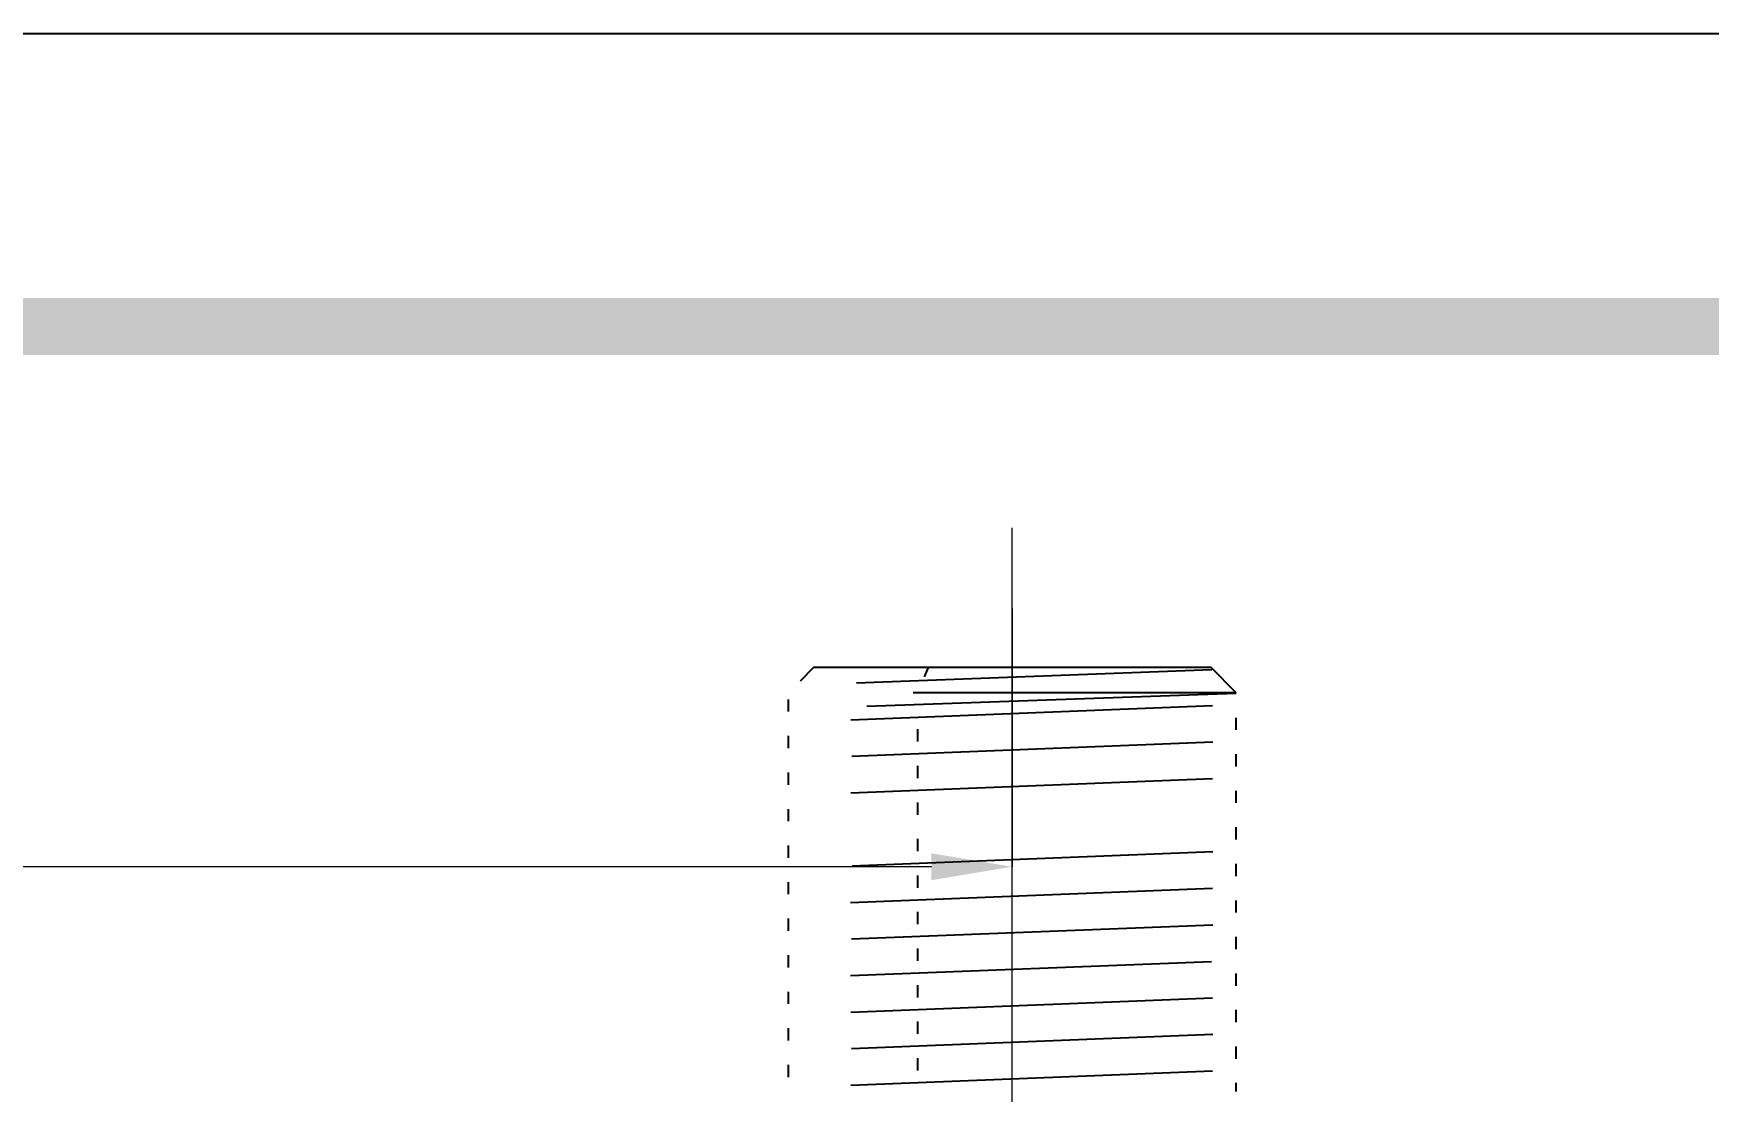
# Model space of a CAD drawing. Extents: x 0 to 16296672895, y -37409619871 to 0.
# Drawn here: x 16296672175.3 to 16296672258.3, y -37409617378.1 to -37409617325.7 of the extents above; entities that cross this region are included whole.
import ezdxf

# ---------------------------------------------------------------- set-up
doc = ezdxf.new("R2010")
doc.units = 0
doc.header["$LTSCALE"] = 10
doc.header["$MEASUREMENT"] = 0
doc.header["$PDMODE"] = 3
doc.header["$PDSIZE"] = -10
doc.linetypes.add('CENTER2', pattern=[28.575, 19.05, -3.175, 3.175, -3.175])
doc.layers.get('0').update_dxf_attribs({"linetype": 'CONTINUOUS'})
doc.layers.get('DEFPOINTS').update_dxf_attribs({"linetype": 'CONTINUOUS'})
doc.layers.add('1', color=7, linetype='CONTINUOUS')
doc.layers.add('Cneter', color=1, linetype='CENTER2', lineweight=13)
doc.styles.add('Daelim Dimension', font='NanumGothic_1.ttf')
doc.dimstyles.new('DEFAULT', dxfattribs={"dimscale": 2, "dimtxt": 2, "dimasz": 2, "dimexe": 0, "dimexo": 2, "dimgap": 1, "dimtad": 1, "dimdec": 1, "dimzin": 9, "dimdsep": 46, "dimtxsty": 'Daelim Dimension', "dimcen": 0.5, "dimclrd": 252, "dimclre": 252, "dimclrt": 3, "dimadec": 1, "dimazin": 0, "dimtfac": 1, "dimtdec": 1, "dimtix": 1, "dimtmove": 0, "dimatfit": 3, "dimfxl": 1, "dimtolj": 1, "dimtzin": 1, "dimlwd": 9, "dimlwe": 9, "dimarcsym": 0})

# ---------------------------------------------------------------- blocks, each defined once
blk = doc.blocks.new('*D53')
at = {"color": 5, "lineweight": 9, "ltscale": 0.5, "transparency": 16777216}
for p, q in [((16296672035.86755, -37409617354.19516), (16296672035.86755, -37409617366.99342)), ((16296672223.81868, -37409617354.19516), (16296672223.81868, -37409617366.99342)), ((16296672219.81868, -37409617366.99342), (16296672039.86755, -37409617366.99342))]:
    blk.add_line(p, q, dxfattribs=at)
at = {"color": 5, "ltscale": 0.5, "transparency": 16777216}
for points in [[(16296672039.86755, -37409617366.32676), (16296672039.86755, -37409617367.66009), (16296672035.86755, -37409617366.99342)], [(16296672219.81868, -37409617366.32676), (16296672219.81868, -37409617367.66009), (16296672223.81868, -37409617366.99342)]]:
    blk.add_solid(points, dxfattribs=at)
at = {"layer": 'DEFPOINTS', "color": 0, "ltscale": 0.5, "transparency": 16777216}
for p in [(16296672035.86755, -37409617350.19516), (16296672223.81868, -37409617350.19516), (16296672035.86755, -37409617366.99342)]:
    blk.add_point(p, dxfattribs=at)
at = {"color": 7, "ltscale": 0.5, "transparency": 16777216, "insert": (16296672129.84311, -37409617359.54278), "char_height": 10, "attachment_point": 5, "style": 'Daelim Dimension'}
blk.add_mtext('\\A1;150~230', dxfattribs=at)

msp = doc.modelspace()

# ---------------------------------------------------------------- linework, layer by layer
at = {"color": 2}
msp.add_lwpolyline([(16296671791.095221, -37409617325.708862), (16296672895.440769, -37409617325.708862), (16296672895.440769, -37409618103.587517), (16296671791.095221, -37409618103.587517)], close=True, dxfattribs=at)
at = {"ltscale": 0.5}
msp.add_lwpolyline([(16296671791.095221, -37409617325.708862), (16296672895.440769, -37409617325.708862), (16296672895.440769, -37409618103.587517), (16296671791.095221, -37409618103.587517)], close=True, dxfattribs=at)
at = {"color": 5, "ltscale": 40}
msp.add_trace([(16296671805.6141, -37409617338.812859), (16296671805.6141, -37409617341.642616), (16296672880.92189, -37409617338.812859), (16296672880.92189, -37409617341.642616)], dxfattribs=at)
at = {"layer": '1', "color": 7, "linetype": 'Continuous'}
for p, q in [((16296672213.9687, -37409617357.129143), (16296672213.305651, -37409617357.792191)), ((16296672233.66865, -37409617357.129143), (16296672213.9687, -37409617357.129143)), ((16296672219.65589, -37409617357.129143), (16296672219.46224, -37409617357.587372)), ((16296672234.918671, -37409617358.379173), (16296672233.66865, -37409617357.129143)), ((16296672234.918671, -37409617358.379173), (16296672218.906059, -37409617358.379173)), ((16296672212.718679, -37409617358.700012), (16296672212.718679, -37409617359.307449)), ((16296672219.127609, -37409617360.182793), (16296672219.127609, -37409617360.795486)), ((16296672234.918671, -37409617360.215652), (16296672234.918671, -37409617359.610184)), ((16296672212.718679, -37409617360.513641), (16296672212.718679, -37409617361.121887)), ((16296672234.918671, -37409617362.025726), (16296672234.918671, -37409617361.41613)), ((16296672212.718679, -37409617362.319611), (16296672212.718679, -37409617362.928543)), ((16296672219.127609, -37409617361.99279), (16296672219.127609, -37409617362.605476)), ((16296672234.91448, -37409617362.033348), (16296672234.918671, -37409617362.026062)), ((16296672234.918671, -37409617363.831863), (16296672234.918671, -37409617363.225967)), ((16296672212.718679, -37409617364.133507), (16296672212.718679, -37409617364.740379)), ((16296672219.127609, -37409617363.802788), (16296672219.127609, -37409617364.415489)), ((16296672234.918671, -37409617365.646881), (16296672234.918671, -37409617365.040047)), ((16296672212.718679, -37409617365.941437), (16296672212.718679, -37409617366.55098)), ((16296672219.127609, -37409617365.612793), (16296672219.127609, -37409617366.225487)), ((16296672234.918671, -37409617367.453827), (16296672234.918671, -37409617366.844673)), ((16296672219.127609, -37409617367.422791), (16296672219.127609, -37409617368.035477)), ((16296672234.914471, -37409617367.461182), (16296672234.918671, -37409617367.453873)), ((16296672212.718679, -37409617367.750664), (16296672212.718679, -37409617368.357147)), ((16296672219.127609, -37409617369.232788), (16296672219.127609, -37409617369.84549)), ((16296672234.918671, -37409617369.262123), (16296672234.918671, -37409617368.658173)), ((16296672212.718679, -37409617369.565018), (16296672212.718679, -37409617370.16877)), ((16296672219.127609, -37409617371.042793), (16296672219.127609, -37409617371.655487)), ((16296672234.918671, -37409617371.076088), (16296672234.918671, -37409617370.470016)), ((16296672212.718679, -37409617371.373199), (16296672212.718679, -37409617371.979141)), ((16296672234.918671, -37409617372.882309), (16296672234.918671, -37409617372.275803)), ((16296672212.718679, -37409617373.182831), (16296672212.718679, -37409617373.78701)), ((16296672219.127609, -37409617372.852791), (16296672219.127609, -37409617373.465286)), ((16296672234.914459, -37409617372.88974), (16296672234.918671, -37409617372.882118)), ((16296672234.918671, -37409617374.693466), (16296672234.918671, -37409617374.089859)), ((16296672212.718679, -37409617374.99514), (16296672212.718679, -37409617375.600761)), ((16296672219.127609, -37409617374.663017), (16296672219.127609, -37409617375.27549)), ((16296672234.918671, -37409617376.506889), (16296672234.918671, -37409617375.898529)), ((16296672212.718679, -37409617376.80101), (16296672212.718679, -37409617377.410721)), ((16296672219.127609, -37409617376.472794), (16296672219.127609, -37409617377.085487)), ((16296672234.91449, -37409617376.515121), (16296672234.918671, -37409617376.507332)), ((16296672234.918671, -37409617378.129143), (16296672234.918671, -37409617377.704613))]:
    msp.add_line(p, q, dxfattribs=at)
for points in [[(16296672213.29565, -37409617357.802193, 0), (16296672213.30867, -37409617357.795624, 0), (16296672213.327801, -37409617357.790489, 0), (16296672213.381149, -37409617357.781357, 0), (16296672213.5369, -37409617357.765053, 0), (16296672214.007771, -37409617357.735313, 0), (16296672214.62899, -37409617357.709, 0), (16296672215.422939, -37409617357.682793, 0), (16296672217.237829, -37409617357.635147, 0), (16296672219.462231, -37409617357.587372, 0)], [(16296672233.70237, -37409617357.229156, 0), (16296672233.43829, -37409617357.270302, 0), (16296672232.9795, -37409617357.311432, 0), (16296672231.88558, -37409617357.376068, 0), (16296672230.56559, -37409617357.433777, 0), (16296672228.975241, -37409617357.491493, 0), (16296672226.81916, -37409617357.560204, 0), (16296672224.493031, -37409617357.628906, 0), (16296672222.128799, -37409617357.697609, 0), (16296672219.860279, -37409617357.766312, 0), (16296672217.81584, -37409617357.835022, 0), (16296672216.11104, -37409617357.903717, 0), (16296672215.22003, -37409617357.949074, 0), (16296672214.54204, -37409617357.994423, 0), (16296672213.943371, -37409617358.065666, 0)], [(16296672218.90589, -37409617358.379669, 0), (16296672221.615009, -37409617358.225754, 0), (16296672224.432131, -37409617358.070343, 0), (16296672227.168579, -37409617357.911301, 0), (16296672229.62566, -37409617357.750999, 0), (16296672231.24407, -37409617357.623154, 0), (16296672232.50222, -37409617357.493561, 0), (16296672233.337009, -37409617357.362572, 0), (16296672233.70281, -37409617357.229393, 0)], [(16296672219.46224, -37409617357.587372, 0), (16296672222.04178, -37409617357.537857, 0), (16296672224.710699, -37409617357.488052, 0), (16296672227.306789, -37409617357.438408, 0), (16296672229.653379, -37409617357.388252, 0), (16296672231.376751, -37409617357.343697, 0), (16296672232.674721, -37409617357.299553, 0), (16296672233.41333, -37409617357.259918, 0), (16296672233.702511, -37409617357.229103, 0)], [(16296672234.91906, -37409617358.402023, 0), (16296672234.91613, -37409617358.409271, 0), (16296672234.905781, -37409617358.416603, 0), (16296672234.864519, -37409617358.431473, 0), (16296672234.58762, -37409617358.476509, 0), (16296672234.078739, -37409617358.519173, 0), (16296672232.805389, -37409617358.58358, 0), (16296672231.033621, -37409617358.651894, 0), (16296672228.86235, -37409617358.722519, 0), (16296672226.410021, -37409617358.788788, 0), (16296672223.817169, -37409617358.854652, 0), (16296672221.23159, -37409617358.927132, 0), (16296672218.787809, -37409617358.992371, 0), (16296672216.620001, -37409617359.057968, 0), (16296672214.843611, -37409617359.129913, 0), (16296672213.565491, -37409617359.196274, 0), (16296672213.05213, -37409617359.237106, 0), (16296672212.77265, -37409617359.279617, 0), (16296672212.732361, -37409617359.294067, 0), (16296672212.722231, -37409617359.301338, 0), (16296672212.7188, -37409617359.308617, 0)], [(16296672213.943211, -37409617358.065712, 0), (16296672212.789961, -37409617358.669388, 0)], [(16296672218.906071, -37409617358.37941, 0), (16296672217.15634, -37409617358.432747, 0), (16296672215.63125, -37409617358.486427, 0), (16296672214.392111, -37409617358.539421, 0), (16296672213.745701, -37409617358.575127, 0), (16296672213.254259, -37409617358.610092, 0), (16296672212.797899, -37409617358.665283, 0)], [(16296672213.275021, -37409617357.799042, 0), (16296672213.865, -37409617358.106644, 0)], [(16296672233.740271, -37409617359.024109, 0), (16296672234.39547, -37409617358.682182, 0), (16296672234.910311, -37409617358.413551, 0)], [(16296672212.714821, -37409617359.313988, 0), (16296672213.356421, -37409617359.648666, 0), (16296672213.860531, -37409617359.911659, 0)], [(16296672233.74021, -37409617359.024132, 0), (16296672233.641359, -37409617359.051033, 0), (16296672233.50408, -37409617359.072151, 0), (16296672233.12805, -37409617359.109894, 0), (16296672232.055201, -37409617359.177261, 0), (16296672230.718571, -37409617359.237419, 0), (16296672229.08861, -37409617359.297577, 0), (16296672226.853201, -37409617359.369186, 0), (16296672224.426491, -37409617359.440804, 0), (16296672221.96393, -37409617359.512421, 0), (16296672219.620291, -37409617359.584038, 0), (16296672217.532749, -37409617359.655647, 0), (16296672215.82456, -37409617359.727257, 0), (16296672214.964491, -37409617359.774544, 0), (16296672214.34804, -37409617359.8218, 0), (16296672214.013571, -37409617359.863403, 0), (16296672213.89043, -37409617359.89608, 0)], [(16296672234.916439, -37409617359.602028, 0), (16296672234.27701, -37409617359.268379, 0), (16296672233.774599, -37409617359.006203, 0)], [(16296672213.89081, -37409617359.895866, 0), (16296672213.235491, -37409617360.237747, 0), (16296672212.72057, -37409617360.506348, 0)], [(16296672219.12767, -37409617360.185043, 0), (16296672217.196711, -37409617360.24688, 0), (16296672215.533119, -37409617360.303291, 0), (16296672214.21563, -37409617360.358253, 0), (16296672213.55686, -37409617360.398857, 0), (16296672213.085421, -37409617360.440109, 0), (16296672212.826469, -37409617360.475098, 0), (16296672212.730881, -37409617360.500969, 0)], [(16296672213.88228, -37409617359.901321, 0), (16296672213.875999, -37409617359.914238, 0), (16296672213.88492, -37409617359.924393, 0)], [(16296672219.12748, -37409617360.789803, 0), (16296672221.38172, -37409617360.731163, 0), (16296672223.754511, -37409617360.670998, 0), (16296672226.12557, -37409617360.604622, 0), (16296672228.384291, -37409617360.542953, 0), (16296672230.441681, -37409617360.485237, 0), (16296672232.18635, -37409617360.421257, 0), (16296672233.54915, -37409617360.356216, 0), (16296672234.377649, -37409617360.30439, 0), (16296672234.830681, -37409617360.253578, 0), (16296672234.89646, -37409617360.235069, 0), (16296672234.91309, -37409617360.225456, 0), (16296672234.918671, -37409617360.215714, 0)], [(16296672234.91868, -37409617359.610199, 0), (16296672234.913271, -37409617359.618927, 0), (16296672234.897039, -37409617359.627533, 0), (16296672234.8319, -37409617359.644447, 0), (16296672234.377399, -37409617359.695061, 0), (16296672233.552071, -37409617359.751503, 0), (16296672231.92557, -37409617359.826828, 0), (16296672229.787479, -37409617359.894669, 0), (16296672227.27603, -37409617359.968193, 0), (16296672224.55566, -37409617360.043587, 0), (16296672221.785891, -37409617360.111382, 0), (16296672219.12767, -37409617360.185043, 0)], [(16296672233.757641, -37409617360.828697, 0), (16296672234.413401, -37409617360.486717, 0), (16296672234.92861, -37409617360.218063, 0)], [(16296672212.718679, -37409617361.122322, 0), (16296672212.72562, -37409617361.111839, 0), (16296672212.746469, -37409617361.101128, 0), (16296672212.917009, -37409617361.064377, 0), (16296672213.159781, -37409617361.035713, 0), (16296672214.05389, -37409617360.97506, 0), (16296672215.390011, -37409617360.917969, 0), (16296672217.098, -37409617360.854362, 0), (16296672219.12748, -37409617360.789803, 0)], [(16296672233.7579, -37409617360.828522, 0), (16296672233.722509, -37409617360.843651, 0), (16296672233.674801, -37409617360.855537, 0), (16296672233.54632, -37409617360.87677, 0), (16296672233.18425, -37409617360.91468, 0), (16296672232.145439, -37409617360.982384, 0), (16296672230.83662, -37409617361.042831, 0), (16296672229.21623, -37409617361.103279, 0), (16296672226.97924, -37409617361.17524, 0), (16296672224.549669, -37409617361.2472, 0), (16296672222.078329, -37409617361.319153, 0), (16296672219.71274, -37409617361.391113, 0), (16296672217.596649, -37409617361.463074, 0), (16296672215.872561, -37409617361.535027, 0), (16296672215.00337, -37409617361.582527, 0), (16296672214.36875, -37409617361.630028, 0), (16296672214.017521, -37409617361.671822, 0), (16296672213.88538, -37409617361.704659, 0)], [(16296672234.910891, -37409617361.406776, 0), (16296672234.27758, -37409617361.076553, 0), (16296672233.780041, -37409617360.817039, 0)], [(16296672213.885151, -37409617361.704773, 0), (16296672213.229111, -37409617362.046768, 0), (16296672212.713631, -37409617362.315437, 0)], [(16296672212.78183, -37409617361.162102, 0), (16296672213.382271, -37409617361.47506, 0), (16296672213.854019, -37409617361.720993, 0)], [(16296672234.91868, -37409617361.41613, 0), (16296672234.91326, -37409617361.424492, 0), (16296672234.89703, -37409617361.432991, 0), (16296672234.83189, -37409617361.450653, 0), (16296672234.37743, -37409617361.50827, 0), (16296672233.552111, -37409617361.564743, 0), (16296672231.925489, -37409617361.632851, 0), (16296672229.78746, -37409617361.705338, 0), (16296672227.276079, -37409617361.78154, 0), (16296672224.55554, -37409617361.849693, 0), (16296672221.785879, -37409617361.921829, 0), (16296672219.12775, -37409617361.998482, 0)], [(16296672219.12775, -37409617361.998482, 0), (16296672217.110291, -37409617362.056717, 0), (16296672215.39086, -37409617362.11573, 0), (16296672214.05578, -37409617362.18132, 0), (16296672213.16217, -37409617362.24292, 0), (16296672212.868231, -37409617362.274933, 0), (16296672212.746281, -37409617362.299957, 0), (16296672212.725559, -37409617362.309662, 0), (16296672212.71867, -37409617362.319633, 0)], [(16296672212.718679, -37409617362.92852, 0), (16296672212.725639, -37409617362.919083, 0), (16296672212.7465, -37409617362.909691, 0), (16296672212.917101, -37409617362.877609, 0), (16296672213.15992, -37409617362.850258, 0), (16296672214.05401, -37409617362.784637, 0), (16296672215.390051, -37409617362.723473, 0), (16296672217.09811, -37409617362.666733, 0), (16296672219.12755, -37409617362.602997, 0)], [(16296672233.741051, -37409617362.645477, 0), (16296672233.48748, -37409617362.693459, 0), (16296672233.10396, -37409617362.731148, 0), (16296672232.03631, -37409617362.798447, 0), (16296672230.696301, -37409617362.858543, 0), (16296672229.05479, -37409617362.918633, 0), (16296672226.817101, -37409617362.990173, 0), (16296672224.39797, -37409617363.061707, 0), (16296672221.93939, -37409617363.133247, 0), (16296672219.593189, -37409617363.204788, 0), (16296672217.511209, -37409617363.276321, 0), (16296672215.81953, -37409617363.347862, 0), (16296672214.96097, -37409617363.395081, 0), (16296672214.337179, -37409617363.442291, 0), (16296672214.002291, -37409617363.483841, 0), (16296672213.92136, -37409617363.502121, 0), (16296672213.886009, -37409617363.516487, 0)], [(16296672219.12755, -37409617362.602997, 0), (16296672222.00565, -37409617362.521591, 0), (16296672225.019831, -37409617362.448181, 0), (16296672227.94446, -37409617362.366249, 0), (16296672230.565201, -37409617362.286911, 0), (16296672232.463499, -37409617362.222511, 0), (16296672233.86602, -37409617362.150047, 0), (16296672234.63187, -37409617362.087402, 0), (16296672234.89694, -37409617362.042664, 0)], [(16296672233.740801, -37409617362.645592, 0), (16296672234.396339, -37409617362.303703, 0), (16296672234.911461, -37409617362.035103, 0)], [(16296672234.92985, -37409617363.224442, 0), (16296672234.286131, -37409617362.888771, 0), (16296672233.780319, -37409617362.624992, 0)], [(16296672213.885851, -37409617363.516586, 0), (16296672213.230551, -37409617363.858429, 0), (16296672212.715651, -37409617364.126991, 0)], [(16296672212.71911, -37409617362.934959, 0), (16296672213.358, -37409617363.268211, 0), (16296672213.85998, -37409617363.530083, 0)], [(16296672234.91868, -37409617363.225983, 0), (16296672234.91326, -37409617363.235657, 0), (16296672234.89703, -37409617363.245377, 0), (16296672234.8319, -37409617363.264793, 0), (16296672234.37743, -37409617363.32045, 0), (16296672233.55205, -37409617363.371223, 0), (16296672231.925461, -37409617363.442482, 0), (16296672229.78754, -37409617363.519203, 0), (16296672227.275999, -37409617363.58812, 0), (16296672224.55554, -37409617363.659126, 0), (16296672221.78598, -37409617363.735779, 0), (16296672219.127661, -37409617363.805153, 0)], [(16296672219.127661, -37409617363.805153, 0), (16296672217.193581, -37409617363.861656, 0), (16296672215.528139, -37409617363.924553, 0), (16296672214.210011, -37409617363.983757, 0), (16296672213.551649, -37409617364.019928, 0), (16296672213.08127, -37409617364.055923, 0), (16296672212.8239, -37409617364.09079, 0), (16296672212.729959, -37409617364.119522, 0)], [(16296672219.12751, -37409617364.410896, 0), (16296672221.02375, -37409617364.362518, 0), (16296672222.30442, -37409617364.328903, 0), (16296672223.612289, -37409617364.292633, 0), (16296672224.922211, -37409617364.256416, 0)], [(16296672224.92206, -37409617364.257561, 0), (16296672224.85804, -37409617364.593018, 0), (16296672224.807739, -37409617364.85659, 0)], [(16296672224.92223, -37409617364.256599, 0), (16296672227.08956, -37409617364.202881, 0), (16296672229.132469, -37409617364.144386, 0), (16296672230.95632, -37409617364.082916, 0), (16296672232.50057, -37409617364.026451, 0), (16296672233.57518, -37409617363.979767, 0), (16296672234.349131, -37409617363.928787, 0), (16296672234.763809, -37409617363.880981, 0), (16296672234.864361, -37409617363.86042, 0), (16296672234.907101, -37409617363.844849, 0)], [(16296672233.74576, -37409617364.450844, 0), (16296672234.40114, -37409617364.108841, 0), (16296672234.91608, -37409617363.840157, 0)], [(16296672212.71228, -37409617364.745079, 0), (16296672213.35322, -37409617365.079277, 0), (16296672213.8568, -37409617365.341873, 0)], [(16296672212.718679, -37409617364.740387, 0), (16296672212.72562, -37409617364.729347, 0), (16296672212.74646, -37409617364.718361, 0), (16296672212.91699, -37409617364.682358, 0), (16296672213.159769, -37409617364.655357, 0), (16296672214.053909, -37409617364.597939, 0), (16296672215.389971, -37409617364.537163, 0), (16296672217.097931, -37409617364.471642, 0), (16296672219.12751, -37409617364.410896, 0)], [(16296672224.80719, -37409617364.859657, 0), (16296672222.55546, -37409617364.925079, 0), (16296672220.37138, -37409617364.990494, 0), (16296672218.36083, -37409617365.055901, 0), (16296672216.624649, -37409617365.121307, 0), (16296672215.403589, -37409617365.178871, 0), (16296672214.52426, -37409617365.236427, 0), (16296672214.05097, -37409617365.287086, 0), (16296672213.935471, -37409617365.309372, 0), (16296672213.885571, -37409617365.326881, 0)], [(16296672233.745979, -37409617364.450706, 0), (16296672233.67664, -37409617364.473244, 0), (16296672233.580721, -37409617364.490952, 0), (16296672233.31912, -37409617364.52256, 0), (16296672232.566, -37409617364.579018, 0), (16296672231.602421, -37409617364.629433, 0), (16296672230.40337, -37409617364.679817, 0), (16296672227.80018, -37409617364.769836, 0), (16296672224.80723, -37409617364.85984, 0)], [(16296672224.807911, -37409617364.86306, 0), (16296672224.871941, -37409617365.198517, 0), (16296672224.922251, -37409617365.46209, 0)], [(16296672234.918671, -37409617365.04007, 0), (16296672234.91577, -37409617365.046761, 0), (16296672234.907061, -37409617365.053383, 0), (16296672234.872141, -37409617365.066368, 0), (16296672234.626209, -37409617365.103973, 0), (16296672234.177549, -37409617365.1408, 0), (16296672233.051451, -37409617365.20697, 0), (16296672231.484159, -37409617365.273514, 0), (16296672229.54034, -37409617365.333549, 0), (16296672227.316071, -37409617365.395279, 0), (16296672224.922461, -37409617365.463081, 0)], [(16296672234.91046, -37409617365.028191, 0), (16296672234.274521, -37409617364.696381, 0), (16296672233.774891, -37409617364.435654, 0)], [(16296672213.88586, -37409617365.326721, 0), (16296672213.230021, -37409617365.668732, 0), (16296672212.714701, -37409617365.937424, 0)], [(16296672219.127729, -37409617365.617523, 0), (16296672217.191589, -37409617365.676971, 0), (16296672215.52458, -37409617365.731506, 0), (16296672214.205971, -37409617365.789879, 0), (16296672213.54801, -37409617365.831596, 0), (16296672213.07843, -37409617365.871651, 0), (16296672212.82213, -37409617365.904922, 0), (16296672212.72933, -37409617365.929787, 0)], [(16296672219.127489, -37409617366.220444, 0), (16296672221.381651, -37409617366.159058, 0), (16296672223.75449, -37409617366.101242, 0), (16296672226.125589, -37409617366.036598, 0), (16296672228.384251, -37409617365.972008, 0), (16296672230.44162, -37409617365.913353, 0), (16296672232.186371, -37409617365.853279, 0), (16296672233.54916, -37409617365.78698, 0), (16296672234.37764, -37409617365.732536, 0), (16296672234.830681, -37409617365.682381, 0), (16296672234.896469, -37409617365.665314, 0), (16296672234.91309, -37409617365.656433, 0), (16296672234.918671, -37409617365.647247, 0)], [(16296672224.922449, -37409617365.462914, 0), (16296672222.907249, -37409617365.511833, 0), (16296672221.614611, -37409617365.544724, 0), (16296672220.346531, -37409617365.580757, 0), (16296672219.127729, -37409617365.617523, 0)], [(16296672233.75983, -37409617366.258034, 0), (16296672234.415739, -37409617365.916077, 0), (16296672234.93107, -37409617365.64743, 0)], [(16296672212.71571, -37409617366.555939, 0), (16296672213.353901, -37409617366.888641, 0), (16296672213.85532, -37409617367.150093, 0)], [(16296672212.718679, -37409617366.551369, 0), (16296672212.72562, -37409617366.54171, 0), (16296672212.746469, -37409617366.531853, 0), (16296672212.917021, -37409617366.496582, 0), (16296672213.1598, -37409617366.467537, 0), (16296672214.053869, -37409617366.403923, 0), (16296672215.389971, -37409617366.346207, 0), (16296672217.09804, -37409617366.286453, 0), (16296672219.127489, -37409617366.220444, 0)], [(16296672233.759781, -37409617366.258057, 0), (16296672233.674749, -37409617366.28508, 0), (16296672233.54624, -37409617366.306297, 0), (16296672233.187031, -37409617366.3442, 0), (16296672232.157, -37409617366.411873, 0), (16296672230.85187, -37409617366.472298, 0), (16296672229.230301, -37409617366.532722, 0), (16296672226.99696, -37409617366.60466, 0), (16296672224.57185, -37409617366.676598, 0), (16296672222.100611, -37409617366.748528, 0), (16296672219.73152, -37409617366.820473, 0), (16296672217.61392, -37409617366.892403, 0), (16296672215.89043, -37409617366.964333, 0), (16296672215.015619, -37409617367.01181, 0), (16296672214.37397, -37409617367.059288, 0), (16296672214.018591, -37409617367.101067, 0), (16296672213.8864, -37409617367.133888, 0)], [(16296672234.91868, -37409617366.844673, 0), (16296672234.91326, -37409617366.853607, 0), (16296672234.89703, -37409617366.862846, 0), (16296672234.8319, -37409617366.881943, 0), (16296672234.377439, -37409617366.940063, 0), (16296672233.552111, -37409617366.993896, 0), (16296672231.92548, -37409617367.06131, 0), (16296672229.78754, -37409617367.137543, 0), (16296672227.276091, -37409617367.210762, 0), (16296672224.555519, -37409617367.278084, 0), (16296672221.78594, -37409617367.354027, 0), (16296672219.12772, -37409617367.427757, 0)], [(16296672234.91514, -37409617366.836906, 0), (16296672234.280729, -37409617366.506203, 0), (16296672233.78232, -37409617366.246323, 0)], [(16296672213.88685, -37409617367.133667, 0), (16296672213.23078, -37409617367.475731, 0), (16296672212.715269, -37409617367.744476, 0)], [(16296672219.12772, -37409617367.427757, 0), (16296672217.110241, -37409617367.48468, 0), (16296672215.390881, -37409617367.547562, 0), (16296672214.05578, -37409617367.612396, 0), (16296672213.162149, -37409617367.671051, 0), (16296672212.868219, -37409617367.702881, 0), (16296672212.746281, -37409617367.729362, 0), (16296672212.725559, -37409617367.739899, 0), (16296672212.71867, -37409617367.750664, 0)], [(16296672219.1276, -37409617368.035004, 0), (16296672222.01034, -37409617367.951401, 0), (16296672225.0292, -37409617367.876053, 0), (16296672227.957621, -37409617367.798073, 0), (16296672230.58012, -37409617367.715446, 0), (16296672232.477989, -37409617367.650391, 0), (16296672233.877569, -37409617367.581512, 0), (16296672234.638769, -37409617367.516617, 0), (16296672234.821289, -37409617367.489937, 0), (16296672234.899, -37409617367.469803, 0)], [(16296672233.739389, -37409617368.074753, 0), (16296672234.394739, -37409617367.732826, 0), (16296672234.9097, -37409617367.464233, 0)], [(16296672212.718679, -37409617368.356949, 0), (16296672212.725639, -37409617368.347153, 0), (16296672212.7465, -37409617368.337547, 0), (16296672212.917101, -37409617368.306007, 0), (16296672213.15992, -37409617368.28064, 0), (16296672214.054041, -37409617368.216583, 0), (16296672215.390039, -37409617368.152519, 0), (16296672217.09808, -37409617368.09481, 0), (16296672219.1276, -37409617368.035004, 0)], [(16296672212.72155, -37409617368.365242, 0), (16296672213.360519, -37409617368.698624, 0), (16296672213.862551, -37409617368.960602, 0)], [(16296672233.739691, -37409617368.074623, 0), (16296672233.493629, -37409617368.122673, 0), (16296672233.115459, -37409617368.160431, 0), (16296672232.048981, -37409617368.227852, 0), (16296672230.70573, -37409617368.288063, 0), (16296672229.065041, -37409617368.348259, 0), (16296672226.827351, -37409617368.419922, 0), (16296672224.40225, -37409617368.491592, 0), (16296672221.937349, -37409617368.563263, 0), (16296672219.588381, -37409617368.634933, 0), (16296672217.50688, -37409617368.706596, 0), (16296672215.81012, -37409617368.778259, 0), (16296672214.949989, -37409617368.825562, 0), (16296672214.33032, -37409617368.872864, 0), (16296672214.00226, -37409617368.914482, 0), (16296672213.92293, -37409617368.9328, 0), (16296672213.888321, -37409617368.947189, 0)], [(16296672234.924191, -37409617368.65313, 0), (16296672234.282009, -37409617368.318153, 0), (16296672233.77742, -37409617368.054909, 0)], [(16296672213.888519, -37409617368.947067, 0), (16296672213.23315, -37409617369.28904, 0), (16296672212.71822, -37409617369.557709, 0)], [(16296672219.127621, -37409617369.233223, 0), (16296672217.190451, -37409617369.293648, 0), (16296672215.52289, -37409617369.355888, 0), (16296672214.204, -37409617369.412308, 0), (16296672213.546141, -37409617369.44825, 0), (16296672213.07696, -37409617369.486771, 0), (16296672212.821239, -37409617369.523483, 0), (16296672212.729031, -37409617369.552063, 0)], [(16296672219.12756, -37409617369.842873, 0), (16296672221.381769, -37409617369.783234, 0), (16296672223.754391, -37409617369.716759, 0), (16296672226.12557, -37409617369.654602, 0), (16296672228.384399, -37409617369.597168, 0), (16296672230.44165, -37409617369.533279, 0), (16296672232.186319, -37409617369.468132, 0), (16296672233.54921, -37409617369.409081, 0), (16296672234.377689, -37409617369.357567, 0), (16296672234.830681, -37409617369.30014, 0), (16296672234.89646, -37409617369.28083, 0), (16296672234.91308, -37409617369.271278, 0), (16296672234.918671, -37409617369.261848, 0)], [(16296672234.91868, -37409617368.658203, 0), (16296672234.91326, -37409617368.667824, 0), (16296672234.897039, -37409617368.677383, 0), (16296672234.831909, -37409617368.696167, 0), (16296672234.37742, -37409617368.749077, 0), (16296672233.552031, -37409617368.79937, 0), (16296672231.925489, -37409617368.874687, 0), (16296672229.787519, -37409617368.948776, 0), (16296672227.27593, -37409617369.016228, 0), (16296672224.555571, -37409617369.091331, 0), (16296672221.785959, -37409617369.165443, 0), (16296672219.127621, -37409617369.233223, 0)], [(16296672233.74696, -37409617369.880859, 0), (16296672234.40229, -37409617369.538879, 0), (16296672234.9172, -37409617369.270218, 0)], [(16296672212.718679, -37409617370.16861, 0), (16296672212.72562, -37409617370.157669, 0), (16296672212.74646, -37409617370.146889, 0), (16296672212.917, -37409617370.112106, 0), (16296672213.159781, -37409617370.086197, 0), (16296672214.05393, -37409617370.029243, 0), (16296672215.389959, -37409617369.965569, 0), (16296672217.097931, -37409617369.901451, 0), (16296672219.12756, -37409617369.842873, 0)], [(16296672212.719891, -37409617370.177544, 0), (16296672213.358049, -37409617370.510384, 0), (16296672213.859421, -37409617370.771927, 0)], [(16296672233.747259, -37409617369.880676, 0), (16296672233.65918, -37409617369.907661, 0), (16296672233.529751, -37409617369.928864, 0), (16296672233.16614, -37409617369.966713, 0), (16296672232.111521, -37409617370.034309, 0), (16296672230.78685, -37409617370.094658, 0), (16296672229.16382, -37409617370.155006, 0), (16296672226.9296, -37409617370.22686, 0), (16296672224.49851, -37409617370.298714, 0), (16296672222.027349, -37409617370.370552, 0), (16296672219.67178, -37409617370.442413, 0), (16296672217.569969, -37409617370.514252, 0), (16296672215.848261, -37409617370.586098, 0), (16296672214.98105, -37409617370.633522, 0), (16296672214.357719, -37409617370.680939, 0), (16296672214.017719, -37409617370.722672, 0), (16296672213.891041, -37409617370.755463, 0)], [(16296672234.909981, -37409617370.458717, 0), (16296672234.27424, -37409617370.127022, 0), (16296672233.774771, -37409617369.866364, 0)], [(16296672219.12768, -37409617371.045532, 0), (16296672217.110359, -37409617371.109734, 0), (16296672215.3909, -37409617371.167969, 0), (16296672214.055731, -37409617371.227097, 0), (16296672213.162161, -37409617371.29258, 0), (16296672212.86824, -37409617371.327942, 0), (16296672212.74629, -37409617371.354187, 0), (16296672212.725559, -37409617371.36377, 0), (16296672212.71867, -37409617371.373207, 0)], [(16296672213.89086, -37409617370.755547, 0), (16296672213.235029, -37409617371.097672, 0), (16296672212.71973, -37409617371.36644, 0)], [(16296672234.91868, -37409617370.470039, 0), (16296672234.913271, -37409617370.478683, 0), (16296672234.897039, -37409617370.48719, 0), (16296672234.8319, -37409617370.50399, 0), (16296672234.37739, -37409617370.554947, 0), (16296672233.552071, -37409617370.611992, 0), (16296672231.92556, -37409617370.686691, 0), (16296672229.78746, -37409617370.75428, 0), (16296672227.276039, -37409617370.828682, 0), (16296672224.55566, -37409617370.903473, 0), (16296672221.785879, -37409617370.970978, 0), (16296672219.12768, -37409617371.045532, 0)], [(16296672212.718679, -37409617371.979218, 0), (16296672212.72562, -37409617371.969803, 0), (16296672212.746469, -37409617371.960388, 0), (16296672212.917021, -37409617371.927727, 0), (16296672213.1598, -37409617371.899727, 0), (16296672214.05386, -37409617371.834244, 0), (16296672215.389931, -37409617371.77404, 0), (16296672217.09804, -37409617371.717056, 0), (16296672219.127529, -37409617371.65229, 0)], [(16296672233.694941, -37409617371.709633, 0), (16296672233.41758, -37409617371.75164, 0), (16296672232.941059, -37409617371.793648, 0), (16296672231.81222, -37409617371.85965, 0), (16296672230.4417, -37409617371.918587, 0), (16296672228.791821, -37409617371.977524, 0), (16296672226.56889, -37409617372.047684, 0), (16296672224.18639, -37409617372.117844, 0), (16296672221.77879, -37409617372.188004, 0), (16296672219.48827, -37409617372.258163, 0), (16296672217.45731, -37409617372.328323, 0), (16296672215.80682, -37409617372.398483, 0), (16296672214.966499, -37409617372.444794, 0), (16296672214.350861, -37409617372.491096, 0), (16296672214.01302, -37409617372.531853, 0), (16296672213.8894, -37409617372.563858, 0)], [(16296672219.127529, -37409617371.65229, 0), (16296672221.928089, -37409617371.573868, 0), (16296672224.863939, -37409617371.502434, 0), (16296672227.7262, -37409617371.42218, 0), (16296672230.31423, -37409617371.345169, 0), (16296672232.216431, -37409617371.282516, 0), (16296672233.666201, -37409617371.211769, 0), (16296672234.436581, -37409617371.156487, 0), (16296672234.84775, -37409617371.106491, 0)], [(16296672233.695499, -37409617371.709503, 0), (16296672234.34831, -37409617371.367844, 0), (16296672234.861389, -37409617371.099411, 0)], [(16296672234.914961, -37409617372.302467, 0), (16296672234.262091, -37409617371.960831, 0), (16296672233.748989, -37409617371.692383, 0)], [(16296672213.88958, -37409617372.563766, 0), (16296672213.233681, -37409617372.905884, 0), (16296672212.718309, -37409617373.174667, 0)], [(16296672212.71871, -37409617371.985329, 0), (16296672213.35708, -37409617372.318268, 0), (16296672213.85865, -37409617372.579903, 0)], [(16296672234.89889, -37409617372.294037, 0), (16296672234.764851, -37409617372.327301, 0), (16296672234.570431, -37409617372.352814, 0), (16296672234.03459, -37409617372.395493, 0), (16296672233.363729, -37409617372.431137, 0), (16296672232.514759, -37409617372.467796, 0), (16296672230.631639, -37409617372.540718, 0), (16296672228.354879, -37409617372.610764, 0), (16296672225.31505, -37409617372.688148, 0), (16296672222.154329, -37409617372.775497, 0), (16296672219.12768, -37409617372.855873, 0)], [(16296672219.12768, -37409617372.855873, 0), (16296672217.110229, -37409617372.914146, 0), (16296672215.39093, -37409617372.979729, 0), (16296672214.05579, -37409617373.041977, 0), (16296672213.16214, -37409617373.0989, 0), (16296672212.868219, -37409617373.132362, 0), (16296672212.746281, -37409617373.160896, 0), (16296672212.725559, -37409617373.171883, 0), (16296672212.71867, -37409617373.182854, 0)], [(16296672212.718679, -37409617373.786743, 0), (16296672212.72562, -37409617373.776413, 0), (16296672212.74646, -37409617373.766319, 0), (16296672212.917009, -37409617373.733818, 0), (16296672213.159809, -37409617373.708969, 0), (16296672214.05394, -37409617373.64872, 0), (16296672215.389931, -37409617373.583054, 0), (16296672217.097969, -37409617373.522713, 0), (16296672219.127609, -37409617373.465286, 0)], [(16296672233.739269, -37409617373.504059, 0), (16296672233.638399, -37409617373.530968, 0), (16296672233.50032, -37409617373.552109, 0), (16296672233.126011, -37409617373.589867, 0), (16296672232.05825, -37409617373.65728, 0), (16296672230.717911, -37409617373.717484, 0), (16296672229.08321, -37409617373.777657, 0), (16296672226.8487, -37409617373.849327, 0), (16296672224.42211, -37409617373.920982, 0), (16296672221.956751, -37409617373.992653, 0), (16296672219.60936, -37409617374.064301, 0), (16296672217.52515, -37409617374.135963, 0), (16296672215.820499, -37409617374.207619, 0), (16296672214.95772, -37409617374.254913, 0), (16296672214.339741, -37409617374.302208, 0), (16296672214.009371, -37409617374.343826, 0), (16296672213.8909, -37409617374.376534, 0)], [(16296672219.127609, -37409617373.465286, 0), (16296672222.01437, -37409617373.382637, 0), (16296672225.037149, -37409617373.303726, 0), (16296672227.968821, -37409617373.229309, 0), (16296672230.592859, -37409617373.1455, 0), (16296672232.49032, -37409617373.077713, 0), (16296672233.88739, -37409617373.012383, 0), (16296672234.644609, -37409617372.947311, 0), (16296672234.824909, -37409617372.919281, 0), (16296672234.90069, -37409617372.898041, 0)], [(16296672233.739429, -37409617373.50399, 0), (16296672234.394939, -37409617373.161911, 0), (16296672234.91003, -37409617372.893173, 0)], [(16296672234.91857, -37409617374.082031, 0), (16296672234.278231, -37409617373.747917, 0), (16296672233.775101, -37409617373.485382, 0)], [(16296672212.71909, -37409617373.794373, 0), (16296672213.359579, -37409617374.128563, 0), (16296672213.86281, -37409617374.391159, 0)], [(16296672234.91868, -37409617374.089867, 0), (16296672234.913271, -37409617374.099136, 0), (16296672234.897039, -37409617374.108269, 0), (16296672234.831909, -37409617374.126106, 0), (16296672234.37742, -37409617374.17691, 0), (16296672233.55205, -37409617374.229393, 0), (16296672231.92556, -37409617374.306427, 0), (16296672229.787519, -37409617374.377068, 0), (16296672227.275961, -37409617374.446129, 0), (16296672224.55563, -37409617374.523117, 0), (16296672221.785931, -37409617374.593781, 0), (16296672219.127621, -37409617374.663017, 0)], [(16296672213.8911, -37409617374.376411, 0), (16296672213.2356, -37409617374.718483, 0), (16296672212.720539, -37409617374.987213, 0)], [(16296672219.127609, -37409617374.663017, 0), (16296672217.193821, -37409617374.725677, 0), (16296672215.52841, -37409617374.785332, 0), (16296672214.210251, -37409617374.839813, 0), (16296672213.551901, -37409617374.877403, 0), (16296672213.081499, -37409617374.918297, 0), (16296672212.824051, -37409617374.954826, 0), (16296672212.730009, -37409617374.982262, 0)], [(16296672219.12751, -37409617375.270828, 0), (16296672221.381781, -37409617375.213226, 0), (16296672223.754459, -37409617375.148804, 0), (16296672226.12557, -37409617375.083794, 0), (16296672228.38438, -37409617375.025177, 0), (16296672230.44171, -37409617374.965218, 0), (16296672232.18634, -37409617374.899017, 0), (16296672233.549191, -37409617374.837097, 0), (16296672234.37768, -37409617374.786743, 0), (16296672234.83069, -37409617374.732353, 0), (16296672234.89646, -37409617374.712883, 0), (16296672234.91309, -37409617374.703056, 0), (16296672234.918671, -37409617374.693291, 0)], [(16296672233.751921, -37409617375.309868, 0), (16296672234.407681, -37409617374.967751, 0), (16296672234.922911, -37409617374.698967, 0)], [(16296672212.715879, -37409617375.607452, 0), (16296672213.354349, -37409617375.940323, 0), (16296672213.85598, -37409617376.201897, 0)], [(16296672212.718679, -37409617375.60083, 0), (16296672212.72562, -37409617375.589798, 0), (16296672212.74646, -37409617375.578781, 0), (16296672212.91699, -37409617375.54248, 0), (16296672213.159769, -37409617375.515152, 0), (16296672214.0539, -37409617375.45739, 0), (16296672215.38998, -37409617375.397614, 0), (16296672217.09795, -37409617375.332207, 0), (16296672219.12751, -37409617375.270828, 0)], [(16296672233.75201, -37409617375.309807, 0), (16296672233.66696, -37409617375.336823, 0), (16296672233.53833, -37409617375.35804, 0), (16296672233.17337, -37409617375.395943, 0), (16296672232.122669, -37409617375.4636, 0), (16296672230.804239, -37409617375.524017, 0), (16296672229.182671, -37409617375.584427, 0), (16296672226.94437, -37409617375.656357, 0), (16296672224.51189, -37409617375.728287, 0), (16296672222.040359, -37409617375.800217, 0), (16296672219.681219, -37409617375.872139, 0), (16296672217.572689, -37409617375.944061, 0), (16296672215.85, -37409617376.015991, 0), (16296672214.98551, -37409617376.063461, 0), (16296672214.35973, -37409617376.110931, 0), (16296672214.015989, -37409617376.15271, 0), (16296672213.887369, -37409617376.185532, 0)], [(16296672234.91868, -37409617375.898537, 0), (16296672234.91326, -37409617375.906853, 0), (16296672234.89703, -37409617375.915131, 0), (16296672234.83189, -37409617375.931808, 0), (16296672234.37739, -37409617375.985878, 0), (16296672233.55208, -37409617376.043953, 0), (16296672231.92551, -37409617376.11525, 0), (16296672229.787411, -37409617376.183617, 0), (16296672227.27606, -37409617376.260674, 0), (16296672224.555599, -37409617376.332077, 0), (16296672221.785839, -37409617376.4002, 0), (16296672219.127729, -37409617376.477547, 0)], [(16296672234.910339, -37409617375.888283, 0), (16296672234.27553, -37409617375.557129, 0), (16296672233.776791, -37409617375.296913, 0)], [(16296672213.887659, -37409617376.185387, 0), (16296672213.231449, -37409617376.527573, 0), (16296672212.715851, -37409617376.796379, 0)], [(16296672219.127729, -37409617376.477547, 0), (16296672217.11034, -37409617376.53891, 0), (16296672215.390881, -37409617376.595978, 0), (16296672214.055771, -37409617376.658997, 0), (16296672213.16218, -37409617376.723557, 0), (16296672212.86824, -37409617376.757111, 0), (16296672212.74629, -37409617376.782257, 0), (16296672212.725559, -37409617376.791634, 0), (16296672212.71867, -37409617376.80101, 0)], [(16296672219.127489, -37409617377.080742, 0), (16296672222.005079, -37409617377.003273, 0), (16296672225.0186, -37409617376.9282, 0), (16296672227.94269, -37409617376.84465, 0), (16296672230.563271, -37409617376.769234, 0), (16296672232.46158, -37409617376.701874, 0), (16296672233.864491, -37409617376.628433, 0), (16296672234.63098, -37409617376.569077, 0), (16296672234.81641, -37409617376.544563, 0), (16296672234.896669, -37409617376.524963, 0)], [(16296672233.74441, -37409617377.125679, 0), (16296672234.400419, -37409617376.783638, 0), (16296672234.91592, -37409617376.514931, 0)], [(16296672212.718679, -37409617377.410767, 0), (16296672212.72579, -37409617377.401207, 0), (16296672212.746981, -37409617377.391457, 0), (16296672212.91889, -37409617377.356758, 0), (16296672213.161369, -37409617377.32795, 0), (16296672214.058149, -37409617377.26371, 0), (16296672215.39135, -37409617377.205711, 0), (16296672217.102631, -37409617377.146606, 0), (16296672219.127489, -37409617377.080742, 0)], [(16296672212.731979, -37409617377.422058, 0), (16296672213.36252, -37409617377.750816, 0), (16296672213.85788, -37409617378.009171, 0)], [(16296672233.744789, -37409617377.125519, 0), (16296672233.490049, -37409617377.173477, 0), (16296672233.103319, -37409617377.211159, 0), (16296672232.0327, -37409617377.27845, 0), (16296672230.698389, -37409617377.338516, 0), (16296672229.058041, -37409617377.398598, 0), (16296672226.81769, -37409617377.470123, 0), (16296672224.398621, -37409617377.541641, 0), (16296672221.943291, -37409617377.613167, 0), (16296672219.59841, -37409617377.684677, 0), (16296672217.51182, -37409617377.756203, 0), (16296672215.82099, -37409617377.827728, 0), (16296672214.965651, -37409617377.874931, 0), (16296672214.342381, -37409617377.922127, 0), (16296672214.00271, -37409617377.963676, 0), (16296672213.919109, -37409617377.981949, 0), (16296672213.882521, -37409617377.996323, 0)], [(16296672234.931431, -37409617377.704781, 0), (16296672234.28805, -37409617377.369377, 0), (16296672233.782499, -37409617377.10582, 0)], [(16296672213.88238, -37409617377.996399, 0), (16296672213.739811, -37409617378.07074, 0), (16296672213.6278, -37409617378.12915, 0)], [(16296672234.91868, -37409617377.704628, 0), (16296672234.91576, -37409617377.711304, 0), (16296672234.90703, -37409617377.718102, 0), (16296672234.872061, -37409617377.732063, 0), (16296672234.625759, -37409617377.775017, 0), (16296672234.17651, -37409617377.816223, 0), (16296672233.048809, -37409617377.876877, 0), (16296672231.47937, -37409617377.938057, 0), (16296672229.533421, -37409617378.006157, 0), (16296672227.307381, -37409617378.069618, 0), (16296672224.92215, -37409617378.128639, 0)]]:
    msp.add_polyline3d(points, dxfattribs=at)
at = {"layer": 'Cneter', "lineweight": 5, "ltscale": 0.5}
msp.add_line((16296672223.81868, -37409617395.690842), (16296672223.81868, -37409617350.19516), dxfattribs=at)

# ---------------------------------------------------------------- dimensions: what is measured, and where the dimension line sits
at = {"color": 5, "ltscale": 0.5}
dim = msp.add_linear_dim(base=(16296672035.86755, -37409617366.993423), p1=(16296672223.81868, -37409617350.19516), p2=(16296672035.86755, -37409617350.19516), text='150~230', dimstyle='DEFAULT', override={"dimtxt": 5, "dimclrd": 5, "dimclre": 5, "dimclrt": 7}, dxfattribs=at)
dim.commit()
dim.dimension.update_dxf_attribs({"geometry": '*D53', "text_midpoint": (16296672129.843109, -37409617366.993423), "dimtype": 160})

doc.saveas('drawing.dxf')
